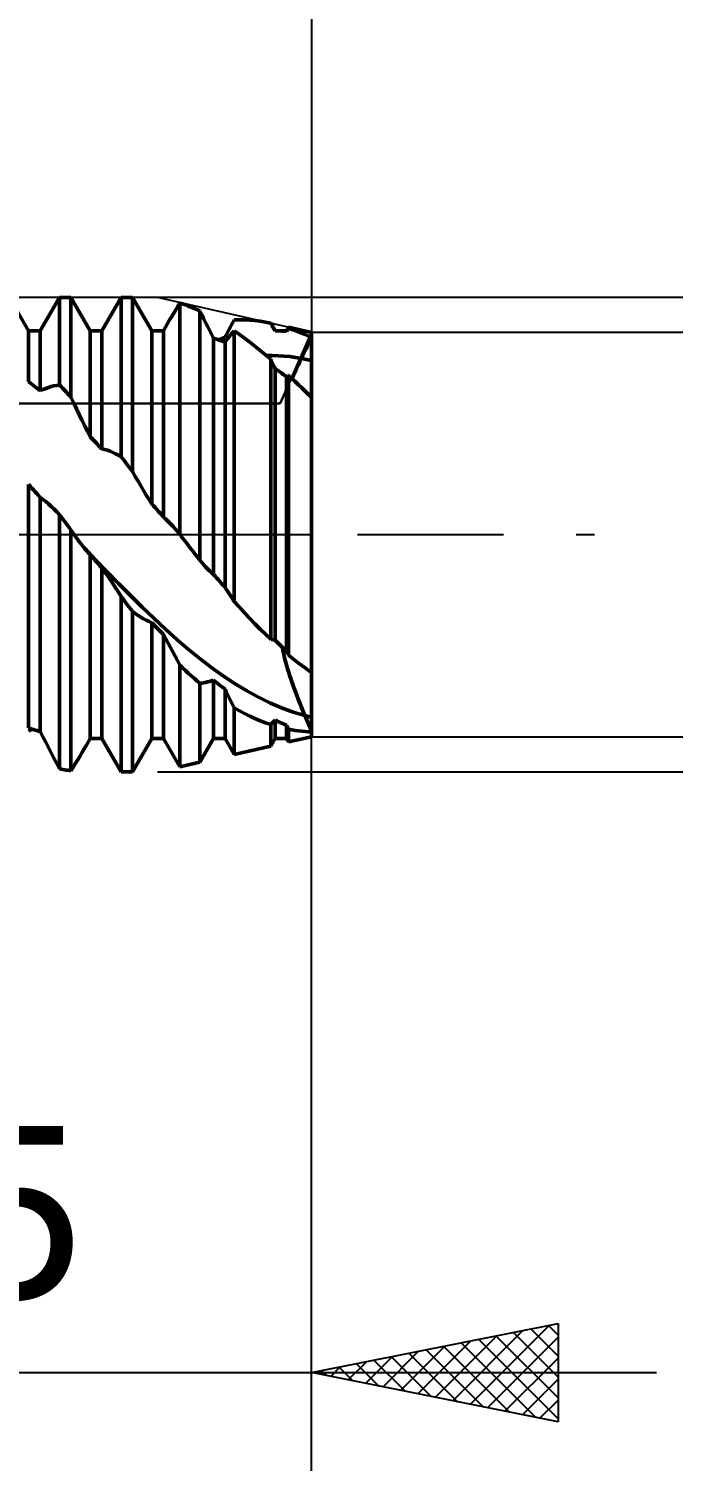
# Model space of a CAD drawing. Header units: millimetres. Extents: x -91 to 129, y -52 to 74.
# Drawn here: x 43.26 to 56.34, y -18.8 to 10.26 of the extents above; entities that cross this region are included whole.
import ezdxf
from ezdxf.enums import TextEntityAlignment as Align

# ---------------------------------------------------------------- set-up
doc = ezdxf.new("R2010")
doc.units = ezdxf.units.MM
doc.header["$LTSCALE"] = 7.4
doc.linetypes.add('LONGDASH_DASH', pattern=[0.85, 0.4, -0.2, 0.05, -0.2])
for name, color, linetype in [('1', 4, 'CONTINUOUS'), ('2', 7, 'CONTINUOUS'), ('4', 2, 'LONGDASH_DASH'), ('CUT', 1, 'CONTINUOUS'), ('NOCUT', 7, 'CONTINUOUS'), ('SK2', 7, 'CONTINUOUS'), ('SK4', 2, 'LONGDASH_DASH')]:
    doc.layers.add(name, color=color, linetype=linetype)
doc.styles.get("Standard").update_dxf_attribs({"font": 'Monospac821 BT'})

msp = doc.modelspace()

# ---------------------------------------------------------------- linework, layer by layer
at = {"layer": '1', "color": 4, "linetype": 'CONTINUOUS', "lineweight": 50}
for p, q in [((43.258, 4.136), (42.867, 4.812)), ((43.492, 4.136), (43.883, 4.812)), ((43.883, 4.812), (44.117, 4.812)), ((43.883, 3.036), (43.883, 4.812)), ((44.508, 4.136), (44.117, 4.812)), ((44.117, 2.785), (44.117, 4.812)), ((44.742, 4.136), (45.133, 4.812)), ((45.133, 4.812), (45.367, 4.812)), ((45.133, 1.579), (45.133, 4.812)), ((45.758, 4.136), (45.367, 4.812)), ((45.367, 1.279), (45.367, 4.812)), ((46.283, 4.63), (46.324, 4.697)), ((46.381, 4.678), (46.324, 4.697)), ((46.324, 0.007), (46.324, 4.697)), ((46.439, 4.657), (46.381, 4.678)), ((46.497, 4.635), (46.439, 4.657)), ((46.119, 4.354), (46.16, 4.424)), ((46.16, 4.424), (46.201, 4.494)), ((46.201, 4.494), (46.242, 4.562)), ((46.242, 4.562), (46.283, 4.63)), ((46.555, 4.612), (46.497, 4.635)), ((46.613, 4.588), (46.555, 4.612)), ((46.671, 4.563), (46.613, 4.588)), ((46.73, 4.536), (46.671, 4.563)), ((46.769, 4.459), (46.73, 4.536)), ((46.73, -0.519), (46.73, 4.536)), ((46.808, 4.381), (46.769, 4.459)), ((46.848, 4.303), (46.808, 4.381)), ((43.258, 4.136), (43.492, 4.136)), ((43.258, 3.101), (43.258, 4.136)), ((43.492, 2.916), (43.492, 4.136)), ((44.508, 4.136), (44.742, 4.136)), ((44.508, 1.982), (44.508, 4.136)), ((44.742, 1.741), (44.742, 4.136)), ((45.758, 4.136), (45.992, 4.136)), ((45.758, 0.624), (45.758, 4.136)), ((45.992, 4.136), (46.035, 4.21)), ((45.992, 0.356), (45.992, 4.136)), ((46.035, 4.21), (46.077, 4.282)), ((46.077, 4.282), (46.119, 4.354)), ((46.888, 4.224), (46.848, 4.303)), ((46.928, 4.144), (46.888, 4.224)), ((46.968, 4.064), (46.928, 4.144)), ((47.269, 4.047), (47.296, 4.099)), ((47.296, 4.099), (47.323, 4.151)), ((47.323, 4.151), (47.349, 4.202)), ((47.349, 4.202), (47.376, 4.254)), ((47.349, 4.037), (47.376, 4.069)), ((47.376, 4.254), (47.402, 4.305)), ((47.376, 4.069), (47.402, 4.101)), ((47.402, 4.305), (47.428, 4.356)), ((47.402, 4.101), (47.428, 4.132)), ((47.428, 4.356), (47.533, 4.359)), ((47.533, 4.059), (47.428, 4.132)), ((47.428, -1.357), (47.428, 4.132)), ((47.638, 4.357), (47.533, 4.359)), ((47.744, 4.352), (47.638, 4.357)), ((47.85, 4.342), (47.744, 4.352)), ((47.956, 4.329), (47.85, 4.342)), ((48.062, 4.311), (47.956, 4.329)), ((48.169, 4.289), (48.062, 4.311)), ((48.172, 4.285), (48.169, 4.289)), ((48.174, 4.28), (48.172, 4.285)), ((48.177, 4.275), (48.174, 4.28)), ((48.18, 4.271), (48.177, 4.275)), ((48.183, 4.266), (48.18, 4.271)), ((48.185, 4.261), (48.183, 4.266)), ((48.188, 4.256), (48.185, 4.261)), ((48.198, 4.239), (48.188, 4.256)), ((48.258, 4.136), (48.188, 4.256)), ((48.208, 4.222), (48.198, 4.239)), ((48.218, 4.205), (48.208, 4.222)), ((48.228, 4.187), (48.218, 4.205)), ((48.238, 4.17), (48.228, 4.187)), ((48.248, 4.152), (48.238, 4.17)), ((48.258, 4.135), (48.248, 4.152)), ((48.258, 4.136), (48.492, 4.136)), ((48.258, 4.135), (48.258, 4.136)), ((48.291, 4.134), (48.258, 4.135)), ((48.325, 4.132), (48.291, 4.134)), ((48.358, 4.13), (48.325, 4.132)), ((48.392, 4.128), (48.358, 4.13)), ((48.425, 4.126), (48.392, 4.128)), ((48.459, 4.123), (48.425, 4.126)), ((48.492, 4.12), (48.459, 4.123)), ((48.492, 4.136), (48.533, 4.206)), ((48.492, 4.12), (48.492, 4.136)), ((48.492, 4.12), (48.498, 4.13)), ((48.498, 4.13), (48.504, 4.139)), ((48.504, 4.139), (48.51, 4.149)), ((48.51, 4.149), (48.516, 4.158)), ((48.516, 4.158), (48.521, 4.168)), ((48.521, 4.168), (48.527, 4.177)), ((48.527, 4.177), (48.533, 4.187)), ((49, 4.1), (48.533, 4.206)), ((48.533, 4.187), (48.533, 4.206)), ((48.599, 4.163), (48.533, 4.187)), ((48.666, 4.139), (48.599, 4.163)), ((48.732, 4.112), (48.666, 4.139)), ((48.799, 4.085), (48.732, 4.112)), ((48.866, 4.056), (48.799, 4.085)), ((49, 2.774), (49, 4.1)), ((47.008, 3.983), (46.968, 4.064)), ((47.041, 3.973), (47.008, 3.983)), ((47.008, -0.808), (47.008, 3.983)), ((47.075, 3.962), (47.041, 3.973)), ((47.108, 3.951), (47.075, 3.962)), ((47.106, 3.951), (47.129, 3.959)), ((47.142, 3.939), (47.108, 3.951)), ((47.129, 3.959), (47.152, 3.966)), ((47.175, 3.927), (47.142, 3.939)), ((47.152, 3.966), (47.174, 3.974)), ((47.174, 3.974), (47.197, 3.981)), ((47.209, 3.915), (47.175, 3.927)), ((47.197, 3.981), (47.22, 3.988)), ((47.242, 3.902), (47.209, 3.915)), ((47.22, 3.988), (47.242, 3.995)), ((47.242, 3.995), (47.269, 4.047)), ((47.242, 3.902), (47.269, 3.937)), ((47.242, -1.071), (47.242, 3.902)), ((47.269, 3.937), (47.296, 3.971)), ((47.296, 3.971), (47.322, 4.004)), ((47.322, 4.004), (47.349, 4.037)), ((47.638, 3.983), (47.533, 4.059)), ((47.744, 3.904), (47.638, 3.983)), ((47.85, 3.821), (47.744, 3.904)), ((47.956, 3.736), (47.85, 3.821)), ((48.933, 4.025), (48.866, 4.056)), ((48.881, 3.757), (48.911, 3.817)), ((48.881, 3.757), (48.911, 3.817)), ((48.911, 3.817), (48.941, 3.877)), ((48.911, 3.817), (48.941, 3.877)), ((49, 3.993), (48.933, 4.025)), ((48.941, 3.877), (48.97, 3.935)), ((48.941, 3.877), (48.97, 3.935)), ((48.97, 3.935), (49, 3.993)), ((48.97, 3.935), (49, 3.993)), ((48.062, 3.648), (47.956, 3.736)), ((48.169, 3.557), (48.062, 3.648)), ((48.082, 3.631), (48.2, 3.631)), ((48.182, 3.529), (48.169, 3.557)), ((48.169, -2.123), (48.169, 3.557)), ((48.194, 3.502), (48.182, 3.529)), ((48.207, 3.475), (48.194, 3.502)), ((48.319, 3.628), (48.2, 3.631)), ((48.437, 3.62), (48.319, 3.628)), ((48.555, 3.609), (48.437, 3.62)), ((48.673, 3.593), (48.555, 3.609)), ((48.791, 3.574), (48.673, 3.593)), ((48.726, 3.437), (48.759, 3.505)), ((48.73, 3.444), (48.761, 3.51)), ((48.759, 3.505), (48.792, 3.574)), ((48.761, 3.51), (48.792, 3.574)), ((48.826, 3.568), (48.791, 3.574)), ((48.792, 3.574), (48.822, 3.636)), ((48.792, 3.574), (48.822, 3.636)), ((48.822, 3.636), (48.852, 3.697)), ((48.822, 3.636), (48.852, 3.697)), ((48.861, 3.561), (48.826, 3.568)), ((48.852, 3.697), (48.881, 3.757)), ((48.852, 3.697), (48.881, 3.757)), ((48.896, 3.554), (48.861, 3.561)), ((48.93, 3.546), (48.896, 3.554)), ((48.965, 3.538), (48.93, 3.546)), ((49, 3.53), (48.965, 3.538)), ((48.22, 3.447), (48.207, 3.475)), ((48.232, 3.42), (48.22, 3.447)), ((48.245, 3.393), (48.232, 3.42)), ((48.258, 3.365), (48.245, 3.393)), ((48.291, 3.343), (48.258, 3.365)), ((48.258, -2.143), (48.258, 3.365)), ((48.325, 3.32), (48.291, 3.343)), ((48.358, 3.297), (48.325, 3.32)), ((48.392, 3.273), (48.358, 3.297)), ((48.425, 3.25), (48.392, 3.273)), ((48.459, 3.226), (48.425, 3.25)), ((48.492, 3.201), (48.459, 3.226)), ((48.492, 3.201), (48.498, 3.205)), ((48.492, -2.369), (48.492, 3.201)), ((48.498, 3.205), (48.504, 3.209)), ((48.504, 3.209), (48.51, 3.213)), ((48.51, 3.213), (48.516, 3.217)), ((48.516, 3.217), (48.521, 3.221)), ((48.521, 3.221), (48.527, 3.225)), ((48.527, 3.225), (48.533, 3.228)), ((48.599, 3.166), (48.533, 3.228)), ((48.533, -2.446), (48.533, 3.228)), ((48.602, 3.164), (48.634, 3.236)), ((48.602, 3.164), (48.632, 3.231)), ((48.632, 3.231), (48.663, 3.299)), ((48.634, 3.236), (48.666, 3.307)), ((48.663, 3.299), (48.694, 3.368)), ((48.666, 3.307), (48.698, 3.376)), ((48.694, 3.368), (48.726, 3.437)), ((48.698, 3.376), (48.73, 3.444)), ((43.291, 3.076), (43.258, 3.101)), ((43.325, 3.05), (43.291, 3.076)), ((43.358, 3.024), (43.325, 3.05)), ((43.392, 2.997), (43.358, 3.024)), ((43.425, 2.97), (43.392, 2.997)), ((43.459, 2.943), (43.425, 2.97)), ((43.492, 2.916), (43.459, 2.943)), ((43.492, 2.916), (43.548, 2.942)), ((43.548, 2.942), (43.604, 2.965)), ((43.604, 2.965), (43.66, 2.984)), ((43.66, 2.984), (43.716, 3.002)), ((43.716, 3.002), (43.771, 3.016)), ((43.771, 3.016), (43.827, 3.027)), ((43.827, 3.027), (43.883, 3.036)), ((43.916, 3.001), (43.883, 3.036)), ((43.95, 2.965), (43.916, 3.001)), ((43.983, 2.93), (43.95, 2.965)), ((44.017, 2.894), (43.983, 2.93)), ((48.666, 3.103), (48.599, 3.166)), ((48.732, 3.039), (48.666, 3.103)), ((48.799, 2.974), (48.732, 3.039)), ((48.866, 2.908), (48.799, 2.974)), ((48.933, 2.842), (48.866, 2.908)), ((44.05, 2.858), (44.017, 2.894)), ((44.084, 2.822), (44.05, 2.858)), ((44.117, 2.785), (44.084, 2.822)), ((44.172, 2.667), (44.117, 2.785)), ((44.227, 2.55), (44.172, 2.667)), ((49, 2.774), (48.933, 2.842)), ((49, 0), (49, 2.774)), ((49, 0), (49, 2.774)), ((44.283, 2.434), (44.227, 2.55)), ((44.339, 2.319), (44.283, 2.434)), ((44.395, 2.205), (44.339, 2.319)), ((44.451, 2.093), (44.395, 2.205)), ((44.508, 1.982), (44.451, 2.093)), ((44.541, 1.948), (44.508, 1.982)), ((44.575, 1.914), (44.541, 1.948)), ((44.608, 1.879), (44.575, 1.914)), ((44.642, 1.845), (44.608, 1.879)), ((44.675, 1.81), (44.642, 1.845)), ((44.709, 1.776), (44.675, 1.81)), ((44.742, 1.741), (44.709, 1.776)), ((44.799, 1.727), (44.742, 1.741)), ((44.856, 1.71), (44.799, 1.727)), ((44.912, 1.69), (44.856, 1.71)), ((44.968, 1.666), (44.912, 1.69)), ((45.023, 1.64), (44.968, 1.666)), ((45.078, 1.611), (45.023, 1.64)), ((45.133, 1.579), (45.078, 1.611)), ((45.166, 1.537), (45.133, 1.579)), ((45.2, 1.494), (45.166, 1.537)), ((45.233, 1.452), (45.2, 1.494)), ((45.267, 1.409), (45.233, 1.452)), ((45.3, 1.366), (45.267, 1.409)), ((45.334, 1.323), (45.3, 1.366)), ((45.367, 1.279), (45.334, 1.323)), ((45.422, 1.18), (45.367, 1.279)), ((45.477, 1.082), (45.422, 1.18)), ((43.291, 0.982), (43.258, 1.019)), ((43.258, -3.92), (43.258, 1.019)), ((43.325, 0.944), (43.291, 0.982)), ((43.358, 0.906), (43.325, 0.944)), ((43.392, 0.869), (43.358, 0.906)), ((45.533, 0.986), (45.477, 1.082)), ((45.588, 0.892), (45.533, 0.986)), ((45.645, 0.801), (45.588, 0.892)), ((43.425, 0.831), (43.392, 0.869)), ((43.459, 0.793), (43.425, 0.831)), ((43.492, 0.755), (43.459, 0.793)), ((43.548, 0.714), (43.492, 0.755)), ((43.492, -3.997), (43.492, 0.755)), ((43.604, 0.67), (43.548, 0.714)), ((43.66, 0.623), (43.604, 0.67)), ((43.716, 0.572), (43.66, 0.623)), ((45.701, 0.711), (45.645, 0.801)), ((45.758, 0.624), (45.701, 0.711)), ((45.791, 0.586), (45.758, 0.624)), ((45.825, 0.548), (45.791, 0.586)), ((43.771, 0.519), (43.716, 0.572)), ((43.827, 0.463), (43.771, 0.519)), ((43.883, 0.403), (43.827, 0.463)), ((43.916, 0.358), (43.883, 0.403)), ((43.883, -4.751), (43.883, 0.403)), ((43.95, 0.314), (43.916, 0.358)), ((43.983, 0.269), (43.95, 0.314)), ((45.858, 0.51), (45.825, 0.548)), ((45.892, 0.471), (45.858, 0.51)), ((45.925, 0.433), (45.892, 0.471)), ((45.959, 0.395), (45.925, 0.433)), ((45.992, 0.356), (45.959, 0.395)), ((46.04, 0.312), (45.992, 0.356)), ((46.088, 0.266), (46.04, 0.312)), ((44.017, 0.224), (43.983, 0.269)), ((44.05, 0.179), (44.017, 0.224)), ((44.084, 0.134), (44.05, 0.179)), ((44.117, 0.089), (44.084, 0.134)), ((44.161, 0.027), (44.117, 0.089)), ((44.117, -4.791), (44.117, 0.089)), ((44.204, -0.035), (44.161, 0.027)), ((46.136, 0.218), (46.088, 0.266)), ((46.183, 0.168), (46.136, 0.218)), ((46.23, 0.116), (46.183, 0.168)), ((46.277, 0.063), (46.23, 0.116)), ((46.324, 0.007), (46.277, 0.063)), ((46.325, 0.006), (46.324, 0.007)), ((46.326, 0.005), (46.325, 0.006)), ((46.326, 0.004), (46.326, 0.005)), ((46.327, 0.002), (46.326, 0.004)), ((46.328, 0.001), (46.327, 0.002)), ((46.329, 0), (46.328, 0.001)), ((46.362, -0.043), (46.329, 0)), ((49, -2.801), (49, 0)), ((49, -2.801), (49, 0)), ((44.248, -0.094), (44.204, -0.035)), ((44.292, -0.152), (44.248, -0.094)), ((44.336, -0.209), (44.292, -0.152)), ((44.38, -0.263), (44.336, -0.209)), ((44.401, -0.289), (44.38, -0.263)), ((44.617, -0.512), (44.381, -0.264)), ((44.423, -0.314), (44.401, -0.289)), ((46.394, -0.086), (46.362, -0.043)), ((46.427, -0.129), (46.394, -0.086)), ((46.459, -0.171), (46.427, -0.129)), ((46.492, -0.214), (46.459, -0.171)), ((46.525, -0.256), (46.492, -0.214)), ((46.559, -0.3), (46.525, -0.256)), ((44.444, -0.338), (44.423, -0.314)), ((44.465, -0.362), (44.444, -0.338)), ((44.486, -0.386), (44.465, -0.362)), ((44.508, -0.41), (44.486, -0.386)), ((44.541, -0.448), (44.508, -0.41)), ((44.508, -4.136), (44.508, -0.41)), ((44.575, -0.486), (44.541, -0.448)), ((44.608, -0.525), (44.575, -0.486)), ((44.642, -0.563), (44.608, -0.525)), ((44.853, -0.758), (44.617, -0.512)), ((44.675, -0.601), (44.642, -0.563)), ((46.593, -0.344), (46.559, -0.3)), ((46.627, -0.388), (46.593, -0.344)), ((46.661, -0.432), (46.627, -0.388)), ((46.695, -0.476), (46.661, -0.432)), ((46.73, -0.519), (46.695, -0.476)), ((46.769, -0.565), (46.73, -0.519)), ((46.808, -0.609), (46.769, -0.565)), ((44.709, -0.639), (44.675, -0.601)), ((44.742, -0.677), (44.709, -0.639)), ((44.799, -0.753), (44.742, -0.677)), ((44.742, -4.136), (44.742, -0.677)), ((44.856, -0.832), (44.799, -0.753)), ((45.088, -1), (44.853, -0.758)), ((44.912, -0.912), (44.856, -0.832)), ((46.848, -0.652), (46.808, -0.609)), ((46.888, -0.693), (46.848, -0.652)), ((46.927, -0.733), (46.888, -0.693)), ((46.967, -0.771), (46.927, -0.733)), ((47.008, -0.808), (46.967, -0.771)), ((47.041, -0.846), (47.008, -0.808)), ((47.075, -0.884), (47.041, -0.846)), ((44.967, -0.995), (44.912, -0.912)), ((45.023, -1.081), (44.967, -0.995)), ((45.078, -1.168), (45.023, -1.081)), ((45.324, -1.238), (45.088, -1)), ((47.108, -0.921), (47.075, -0.884)), ((47.142, -0.959), (47.108, -0.921)), ((47.175, -0.996), (47.142, -0.959)), ((47.209, -1.034), (47.175, -0.996)), ((47.242, -1.071), (47.209, -1.034)), ((47.269, -1.11), (47.242, -1.071)), ((47.296, -1.15), (47.269, -1.11)), ((47.323, -1.191), (47.296, -1.15)), ((45.133, -1.257), (45.078, -1.168)), ((45.166, -1.3), (45.133, -1.257)), ((45.133, -4.812), (45.133, -1.257)), ((45.2, -1.344), (45.166, -1.3)), ((45.233, -1.387), (45.2, -1.344)), ((45.267, -1.43), (45.233, -1.387)), ((45.3, -1.472), (45.267, -1.43)), ((45.56, -1.47), (45.324, -1.238)), ((47.349, -1.232), (47.323, -1.191)), ((47.376, -1.273), (47.349, -1.232)), ((47.402, -1.315), (47.376, -1.273)), ((47.428, -1.357), (47.402, -1.315)), ((47.533, -1.474), (47.428, -1.357)), ((45.334, -1.515), (45.3, -1.472)), ((45.367, -1.558), (45.334, -1.515)), ((45.422, -1.6), (45.367, -1.558)), ((45.367, -4.812), (45.367, -1.558)), ((45.477, -1.639), (45.422, -1.6)), ((45.533, -1.675), (45.477, -1.639)), ((45.589, -1.708), (45.533, -1.675)), ((45.796, -1.697), (45.56, -1.47)), ((45.645, -1.738), (45.589, -1.708)), ((45.701, -1.765), (45.645, -1.738)), ((46.032, -1.916), (45.796, -1.697)), ((47.638, -1.588), (47.533, -1.474)), ((47.744, -1.7), (47.638, -1.588)), ((47.85, -1.81), (47.744, -1.7)), ((45.758, -1.789), (45.701, -1.765)), ((45.791, -1.824), (45.758, -1.789)), ((45.758, -4.136), (45.758, -1.789)), ((45.825, -1.858), (45.791, -1.824)), ((45.858, -1.893), (45.825, -1.858)), ((45.892, -1.927), (45.858, -1.893)), ((45.925, -1.961), (45.892, -1.927)), ((45.959, -1.995), (45.925, -1.961)), ((45.992, -2.029), (45.959, -1.995)), ((46.04, -2.114), (45.992, -2.029)), ((45.992, -4.136), (45.992, -2.029)), ((46.268, -2.127), (46.032, -1.916)), ((47.956, -1.917), (47.85, -1.81)), ((48.062, -2.022), (47.956, -1.917)), ((48.169, -2.123), (48.062, -2.022)), ((46.088, -2.201), (46.04, -2.114)), ((46.136, -2.288), (46.088, -2.201)), ((46.183, -2.377), (46.136, -2.288)), ((46.504, -2.328), (46.268, -2.127)), ((48.182, -2.127), (48.169, -2.123)), ((48.194, -2.13), (48.182, -2.127)), ((48.207, -2.133), (48.194, -2.13)), ((48.22, -2.136), (48.207, -2.133)), ((48.232, -2.138), (48.22, -2.136)), ((48.245, -2.141), (48.232, -2.138)), ((48.258, -2.143), (48.245, -2.141)), ((48.291, -2.176), (48.258, -2.143)), ((48.325, -2.209), (48.291, -2.176)), ((48.358, -2.241), (48.325, -2.209)), ((48.392, -2.274), (48.358, -2.241)), ((48.425, -2.306), (48.392, -2.274)), ((48.418, -2.347), (48.408, -2.289)), ((48.419, -2.356), (48.408, -2.289)), ((48.459, -2.338), (48.425, -2.306)), ((46.23, -2.467), (46.183, -2.377)), ((46.277, -2.557), (46.23, -2.467)), ((46.324, -2.649), (46.277, -2.557)), ((46.74, -2.52), (46.504, -2.328)), ((46.976, -2.701), (46.74, -2.52)), ((48.429, -2.407), (48.418, -2.347)), ((48.433, -2.425), (48.419, -2.356)), ((48.443, -2.469), (48.429, -2.407)), ((48.449, -2.497), (48.433, -2.425)), ((48.458, -2.531), (48.443, -2.469)), ((48.468, -2.57), (48.449, -2.497)), ((48.474, -2.594), (48.458, -2.531)), ((48.492, -2.369), (48.459, -2.338)), ((48.488, -2.645), (48.468, -2.57)), ((48.492, -2.658), (48.474, -2.594)), ((48.498, -2.38), (48.492, -2.369)), ((48.504, -2.391), (48.498, -2.38)), ((48.51, -2.402), (48.504, -2.391)), ((48.516, -2.413), (48.51, -2.402)), ((48.521, -2.424), (48.516, -2.413)), ((48.527, -2.435), (48.521, -2.424)), ((48.533, -2.446), (48.527, -2.435)), ((48.599, -2.5), (48.533, -2.446)), ((48.666, -2.553), (48.599, -2.5)), ((48.732, -2.606), (48.666, -2.553)), ((48.799, -2.656), (48.732, -2.606)), ((46.381, -2.704), (46.324, -2.649)), ((46.324, -4.71), (46.324, -2.649)), ((46.439, -2.758), (46.381, -2.704)), ((46.497, -2.812), (46.439, -2.758)), ((46.555, -2.864), (46.497, -2.812)), ((46.613, -2.915), (46.555, -2.864)), ((47.212, -2.87), (46.976, -2.701)), ((47.448, -3.026), (47.212, -2.87)), ((48.51, -2.72), (48.488, -2.645)), ((48.511, -2.722), (48.492, -2.658)), ((48.534, -2.795), (48.51, -2.72)), ((48.531, -2.787), (48.511, -2.722)), ((48.553, -2.853), (48.531, -2.787)), ((48.558, -2.87), (48.534, -2.795)), ((48.575, -2.92), (48.553, -2.853)), ((48.584, -2.947), (48.558, -2.87)), ((48.866, -2.706), (48.799, -2.656)), ((48.933, -2.754), (48.866, -2.706)), ((49, -2.801), (48.933, -2.754)), ((49, -2.883), (49, -2.801)), ((49, -2.969), (49, -2.883)), ((46.671, -2.966), (46.613, -2.915)), ((46.73, -3.015), (46.671, -2.966)), ((46.73, -3.015), (46.769, -3.011)), ((46.73, -4.617), (46.73, -3.015)), ((46.769, -3.011), (46.808, -3.005)), ((46.808, -3.005), (46.848, -2.998)), ((46.848, -2.998), (46.888, -2.99)), ((46.888, -2.99), (46.928, -2.979)), ((46.928, -2.979), (46.968, -2.967)), ((46.968, -2.967), (47.008, -2.954)), ((47.041, -2.981), (47.008, -2.954)), ((47.008, -4.136), (47.008, -2.954)), ((47.075, -3.008), (47.041, -2.981)), ((47.108, -3.034), (47.075, -3.008)), ((47.142, -3.06), (47.108, -3.034)), ((47.175, -3.086), (47.142, -3.06)), ((47.209, -3.111), (47.175, -3.086)), ((47.242, -3.137), (47.209, -3.111)), ((47.269, -3.19), (47.242, -3.137)), ((47.242, -4.136), (47.242, -3.137)), ((47.296, -3.244), (47.269, -3.19)), ((47.684, -3.17), (47.448, -3.026)), ((47.92, -3.3), (47.684, -3.17)), ((48.598, -2.987), (48.575, -2.92)), ((48.612, -3.026), (48.584, -2.947)), ((48.622, -3.054), (48.598, -2.987)), ((48.64, -3.105), (48.612, -3.026)), ((48.646, -3.122), (48.622, -3.054)), ((48.67, -3.186), (48.64, -3.105)), ((48.671, -3.189), (48.646, -3.122)), ((48.701, -3.267), (48.67, -3.186)), ((48.697, -3.257), (48.671, -3.189)), ((49, -3.058), (49, -2.969)), ((49, -3.149), (49, -3.058)), ((49, -3.242), (49, -3.149)), ((47.322, -3.298), (47.296, -3.244)), ((47.349, -3.352), (47.322, -3.298)), ((47.376, -3.406), (47.349, -3.352)), ((47.402, -3.46), (47.376, -3.406)), ((47.428, -3.515), (47.402, -3.46)), ((48.155, -3.416), (47.92, -3.3)), ((48.391, -3.517), (48.155, -3.416)), ((48.723, -3.326), (48.697, -3.257)), ((48.732, -3.349), (48.701, -3.267)), ((48.75, -3.395), (48.723, -3.326)), ((48.764, -3.43), (48.732, -3.349)), ((48.778, -3.464), (48.75, -3.395)), ((48.797, -3.512), (48.764, -3.43)), ((48.806, -3.534), (48.778, -3.464)), ((49, -3.335), (49, -3.242)), ((49, -3.429), (49, -3.335)), ((49, -3.522), (49, -3.429)), ((47.533, -3.575), (47.428, -3.515)), ((47.428, -4.458), (47.428, -3.515)), ((47.638, -3.631), (47.533, -3.575)), ((47.744, -3.684), (47.638, -3.631)), ((47.85, -3.732), (47.744, -3.684)), ((47.956, -3.777), (47.85, -3.732)), ((48.062, -3.818), (47.956, -3.777)), ((48.232, -3.791), (48.245, -3.778)), ((48.245, -3.778), (48.258, -3.764)), ((48.291, -3.78), (48.258, -3.764)), ((48.258, -4.136), (48.258, -3.764)), ((48.627, -3.602), (48.391, -3.517)), ((48.863, -3.673), (48.627, -3.602)), ((48.83, -3.592), (48.797, -3.512)), ((48.835, -3.603), (48.806, -3.534)), ((48.863, -3.673), (48.83, -3.592)), ((48.863, -3.673), (48.835, -3.603)), ((48.883, -3.72), (48.863, -3.673)), ((48.883, -3.72), (48.863, -3.673)), ((48.886, -3.679), (48.863, -3.673)), ((48.903, -3.767), (48.883, -3.72)), ((48.903, -3.767), (48.883, -3.72)), ((48.909, -3.684), (48.886, -3.679)), ((48.922, -3.814), (48.903, -3.767)), ((48.922, -3.814), (48.903, -3.767)), ((48.932, -3.69), (48.909, -3.684)), ((48.954, -3.696), (48.932, -3.69)), ((48.977, -3.701), (48.954, -3.696)), ((49, -3.706), (48.977, -3.701)), ((49, -3.615), (49, -3.522)), ((49, -3.706), (49, -3.615)), ((49, -3.748), (49, -3.706)), ((49, -3.791), (49, -3.748)), ((43.291, -3.932), (43.258, -3.92)), ((43.258, -3.981), (43.273, -3.976)), ((43.273, -3.976), (43.288, -3.971)), ((43.288, -3.971), (43.302, -3.966)), ((43.325, -3.944), (43.291, -3.932)), ((43.302, -3.966), (43.317, -3.961)), ((43.317, -3.961), (43.332, -3.956)), ((43.358, -3.955), (43.325, -3.944)), ((43.332, -3.956), (43.347, -3.951)), ((43.392, -3.966), (43.358, -3.955)), ((43.425, -3.977), (43.392, -3.966)), ((43.459, -3.987), (43.425, -3.977)), ((43.492, -3.997), (43.459, -3.987)), ((43.548, -4.106), (43.492, -3.997)), ((48.169, -3.855), (48.062, -3.818)), ((48.169, -3.855), (48.182, -3.842)), ((48.169, -4.289), (48.169, -3.855)), ((48.182, -3.842), (48.194, -3.83)), ((48.194, -3.83), (48.207, -3.817)), ((48.207, -3.817), (48.22, -3.804)), ((48.22, -3.804), (48.232, -3.791)), ((48.325, -3.796), (48.291, -3.78)), ((48.358, -3.811), (48.325, -3.796)), ((48.392, -3.826), (48.358, -3.811)), ((48.425, -3.84), (48.392, -3.826)), ((48.459, -3.854), (48.425, -3.84)), ((48.492, -3.868), (48.459, -3.854)), ((48.498, -3.88), (48.492, -3.868)), ((48.492, -4.136), (48.492, -3.868)), ((48.504, -3.891), (48.498, -3.88)), ((48.51, -3.903), (48.504, -3.891)), ((48.516, -3.914), (48.51, -3.903)), ((48.521, -3.926), (48.516, -3.914)), ((48.527, -3.938), (48.521, -3.926)), ((48.533, -3.949), (48.527, -3.938)), ((48.599, -3.961), (48.533, -3.949)), ((48.533, -4.206), (48.533, -3.949)), ((48.666, -3.972), (48.599, -3.961)), ((48.732, -3.981), (48.666, -3.972)), ((48.799, -3.988), (48.732, -3.981)), ((48.866, -3.994), (48.799, -3.988)), ((48.933, -3.999), (48.866, -3.994)), ((48.942, -3.861), (48.922, -3.814)), ((48.942, -3.861), (48.922, -3.814)), ((49, -4.001), (48.933, -3.999)), ((48.961, -3.908), (48.942, -3.861)), ((48.961, -3.908), (48.942, -3.861)), ((48.981, -3.955), (48.961, -3.908)), ((48.981, -3.955), (48.961, -3.908)), ((49, -4.001), (48.981, -3.955)), ((49, -4.001), (48.981, -3.955)), ((49, -3.833), (49, -3.791)), ((49, -3.875), (49, -3.833)), ((49, -3.917), (49, -3.875)), ((49, -3.959), (49, -3.917)), ((49, -4.001), (49, -3.959)), ((49, -4.1), (49, -4.001)), ((49, -4.1), (49, -4.001)), ((43.604, -4.214), (43.548, -4.106)), ((43.66, -4.322), (43.604, -4.214)), ((43.716, -4.43), (43.66, -4.322)), ((44.339, -4.426), (44.384, -4.349)), ((44.384, -4.349), (44.429, -4.271)), ((44.429, -4.271), (44.508, -4.136)), ((44.508, -4.136), (44.742, -4.136)), ((45.133, -4.812), (44.742, -4.136)), ((45.367, -4.812), (45.758, -4.136)), ((45.758, -4.136), (45.992, -4.136)), ((46.324, -4.71), (45.992, -4.136)), ((46.73, -4.617), (47.008, -4.136)), ((47.008, -4.136), (47.242, -4.136)), ((47.428, -4.458), (47.242, -4.136)), ((47.428, -4.458), (48.169, -4.289)), ((48.169, -4.289), (48.258, -4.136)), ((48.258, -4.136), (48.492, -4.136)), ((48.533, -4.206), (48.492, -4.136)), ((48.533, -4.206), (49, -4.1)), ((43.771, -4.538), (43.716, -4.43)), ((43.827, -4.645), (43.771, -4.538)), ((43.883, -4.751), (43.827, -4.645)), ((44.161, -4.72), (44.205, -4.649)), ((44.205, -4.649), (44.25, -4.576)), ((44.25, -4.576), (44.294, -4.501)), ((44.294, -4.501), (44.339, -4.426)), ((46.324, -4.71), (46.73, -4.617)), ((43.916, -4.758), (43.883, -4.751)), ((43.95, -4.765), (43.916, -4.758)), ((43.983, -4.771), (43.95, -4.765)), ((44.017, -4.776), (43.983, -4.771)), ((44.05, -4.782), (44.017, -4.776)), ((44.084, -4.786), (44.05, -4.782)), ((44.117, -4.791), (44.084, -4.786)), ((44.117, -4.791), (44.161, -4.72)), ((45.133, -4.812), (45.367, -4.812))]:
    msp.add_line(p, q, dxfattribs=at)
at = {"layer": '2', "color": 7, "linetype": 'CONTINUOUS', "lineweight": 25}
for p, q in [((49, 28), (49, 4.1)), ((72, 4.812), (45.875, 4.812)), ((62, 4.1), (49, 4.1)), ((49, -18), (49, -0.9)), ((49, -38), (49, -0.9)), ((49, -4.1), (62, -4.1)), ((45.875, -4.812), (72, -4.812)), ((49, -17), (54, -16)), ((51.508, -17.502), (52.762, -16.248)), ((51.862, -17.572), (53.293, -16.141)), ((52.215, -17.643), (53.823, -16.035)), ((52.739, -16.252), (54, -17.513)), ((53.092, -16.182), (54, -17.089)), ((53.446, -16.111), (54, -16.665)), ((53.8, -16.04), (54, -16.24)), ((54, -16), (54, -18)), ((50.801, -17.36), (51.702, -16.46)), ((51.155, -17.431), (52.232, -16.354)), ((51.325, -16.535), (52.487, -17.697)), ((51.678, -16.464), (53.017, -17.803)), ((52.032, -16.394), (53.548, -17.91)), ((52.385, -16.323), (54, -17.938)), ((52.569, -17.714), (54, -16.283)), ((49.74, -17.148), (50.111, -16.778)), ((49.91, -16.818), (50.366, -17.273)), ((50.094, -17.219), (50.641, -16.672)), ((50.264, -16.747), (50.896, -17.379)), ((50.448, -17.29), (51.171, -16.566)), ((50.618, -16.676), (51.426, -17.485)), ((50.971, -16.606), (51.957, -17.591)), ((52.922, -17.784), (54, -16.707)), ((27, -17), (56, -17)), ((54, -18), (49, -17)), ((49.033, -17.007), (49.05, -16.99)), ((49.203, -16.959), (49.305, -17.061)), ((49.387, -17.077), (49.58, -16.884)), ((49.557, -16.889), (49.835, -17.167)), ((53.276, -17.855), (54, -17.131)), ((53.63, -17.926), (54, -17.555)), ((53.983, -17.997), (54, -17.98))]:
    msp.add_line(p, q, dxfattribs=at)
at = {"layer": '4', "color": 2, "linetype": 'LONGDASH_DASH', "lineweight": 25}
msp.add_line((0, 0), (49, 0), dxfattribs=at)
at = {"layer": 'CUT', "color": 1, "linetype": 'CONTINUOUS', "lineweight": 25}
for p, q in [((45.875, 4.812), (34, 4.812)), ((49, 4.1), (45.875, 4.812)), ((48.358, 2.659), (49, 4.1)), ((34, 2.659), (48.358, 2.659))]:
    msp.add_line(p, q, dxfattribs=at)
at = {"layer": 'NOCUT', "color": 7, "linetype": 'CONTINUOUS', "lineweight": 25}
for p, q in [((49, 4.1), (48.358, 2.659)), ((49, 0), (49, 4.1)), ((48.358, 2.659), (34, 2.659)), ((0, 0), (49, 0))]:
    msp.add_line(p, q, dxfattribs=at)
at = {"layer": 'SK2', "color": 7, "linetype": 'CONTINUOUS', "lineweight": 25}
msp.add_line((49, 38), (49, 5), dxfattribs=at)
at = {"layer": 'SK4', "color": 2, "linetype": 'LONGDASH_DASH', "lineweight": 25}
msp.add_line((-57, 0), (55, 0), dxfattribs=at)

# ---------------------------------------------------------------- texts
at = {"layer": '2', "color": 7, "linetype": 'CONTINUOUS', "lineweight": 25}
msp.add_text('15', height=3.5, dxfattribs=at).set_placement((41.5, -15.5), align=Align.CENTER)

doc.saveas('drawing.dxf')
